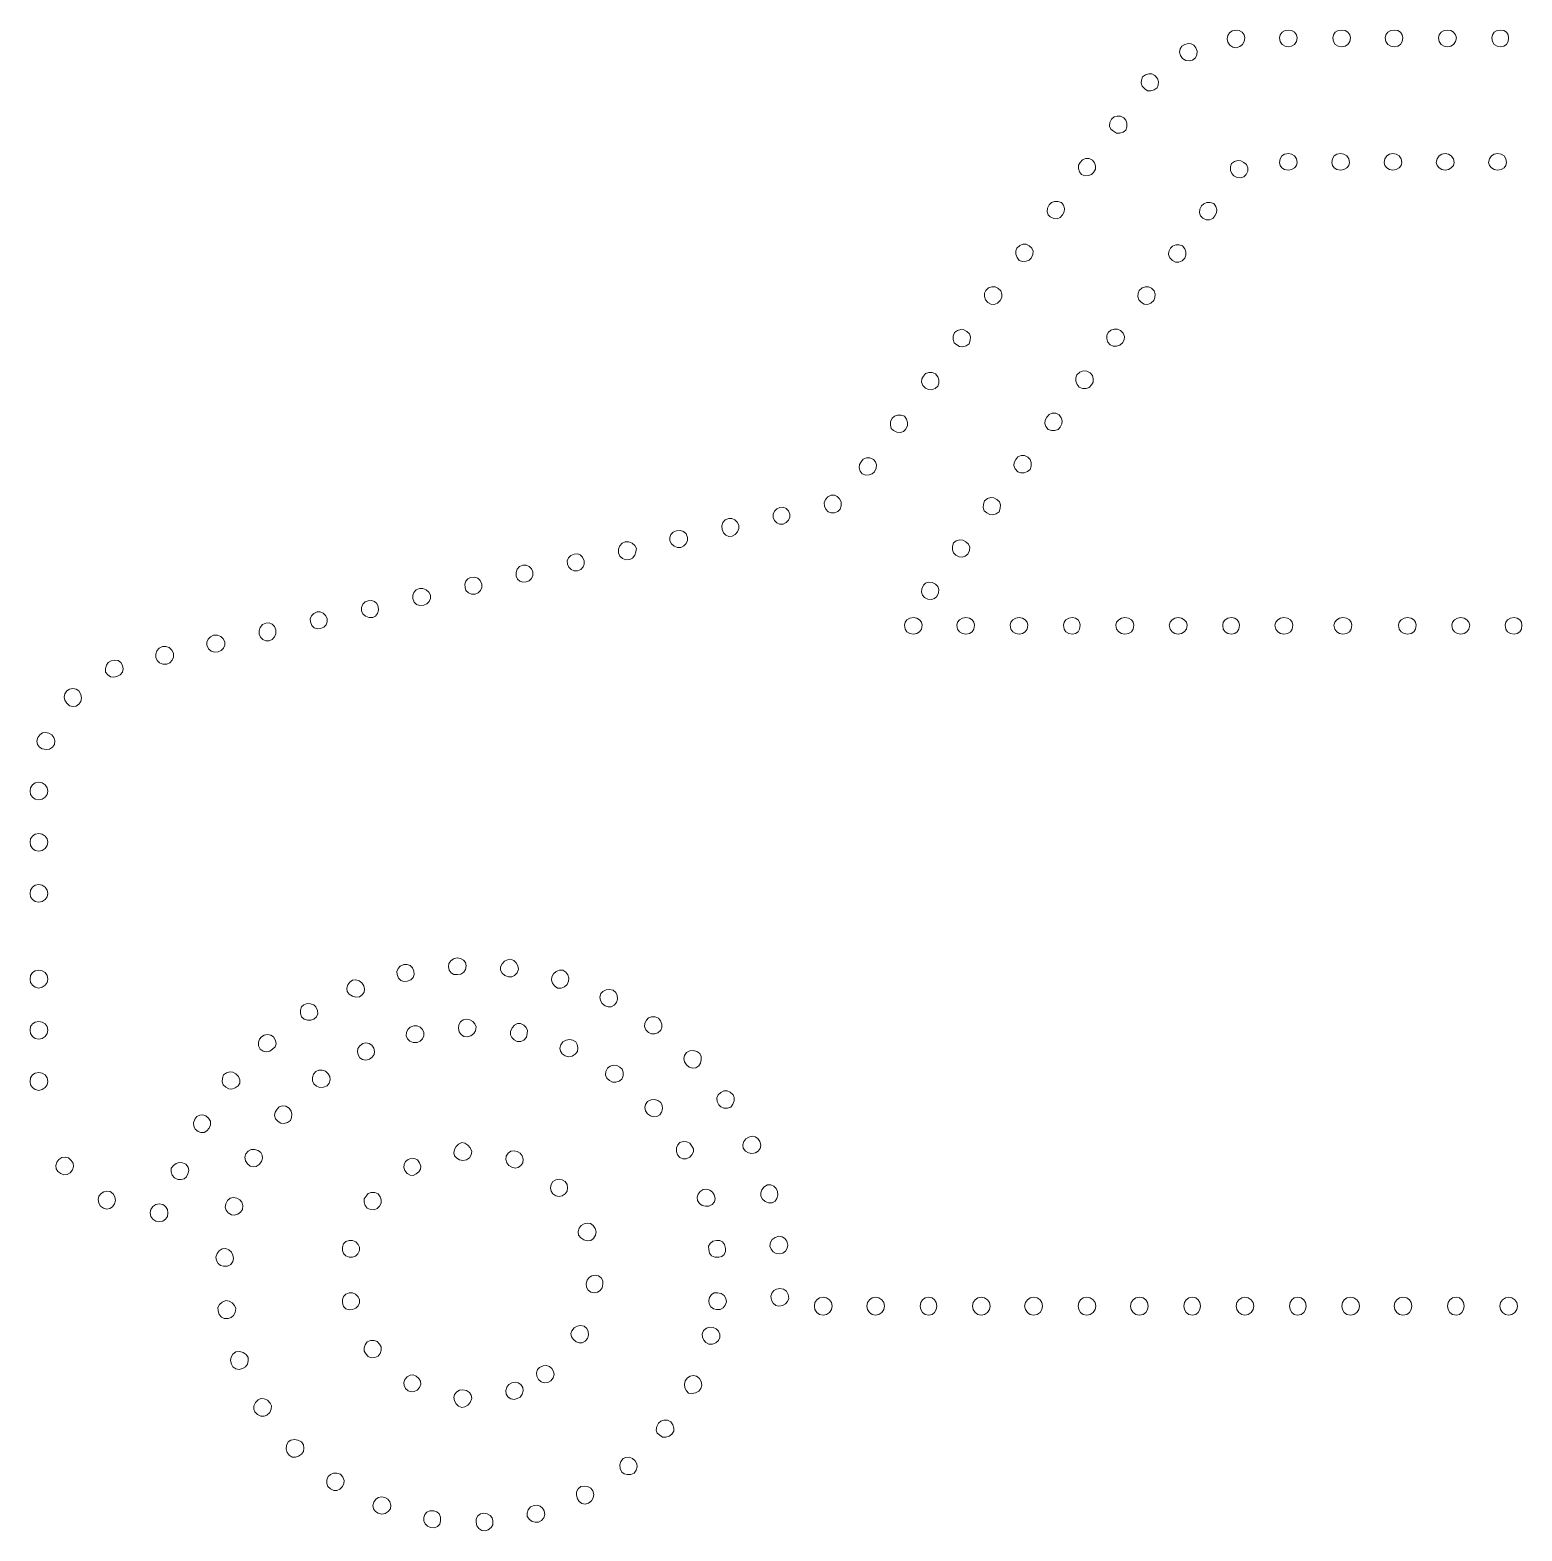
# Model space of a CAD drawing. Header units: metres. Extents: x 43 to 526, y 15 to 257.
# Drawn here: x 43.2 to 284.6, y 14.6 to 257.4 of the extents above; entities that cross this region are included whole.
import ezdxf

# ---------------------------------------------------------------- set-up
doc = ezdxf.new("R2010")
doc.units = ezdxf.units.M
doc.layers.add('STROKE_BLACK_000000', color=7, linetype='Continuous', true_color=0x000000)

msp = doc.modelspace()

# ---------------------------------------------------------------- linework, layer by layer
at = {"layer": 'STROKE_BLACK_000000', "lineweight": 0, "true_color": 0x000000}
for points in [[(239.76, 256.14), (239.64, 256.64), (239.31, 257.04), (238.85, 257.3), (238.32, 257.4), (237.71, 257.28), (237.26, 256.95), (236.98, 256.49), (236.88, 255.96), (237, 255.43), (237.33, 254.97), (237.79, 254.64), (238.32, 254.52), (238.92, 254.72), (239.38, 255.06), (239.66, 255.53), (239.76, 256.14)], [(248.22, 256.14), (248.1, 256.64), (247.77, 257.04), (247.31, 257.3), (246.78, 257.4), (246.25, 257.3), (245.79, 257.04), (245.46, 256.64), (245.34, 256.14), (245.46, 255.54), (245.79, 255.08), (246.25, 254.8), (246.78, 254.7), (247.31, 254.8), (247.77, 255.08), (248.1, 255.54), (248.22, 256.14)], [(256.86, 256.14), (256.74, 256.64), (256.41, 257.04), (255.95, 257.3), (255.42, 257.4), (254.82, 257.3), (254.36, 257.04), (254.08, 256.64), (253.98, 256.14), (254.08, 255.54), (254.36, 255.08), (254.82, 254.8), (255.42, 254.7), (255.95, 254.8), (256.41, 255.08), (256.74, 255.54), (256.86, 256.14)], [(265.32, 256.14), (265.22, 256.64), (264.94, 257.04), (264.48, 257.3), (263.88, 257.4), (263.35, 257.3), (262.89, 257.04), (262.56, 256.64), (262.44, 256.14), (262.56, 255.54), (262.89, 255.08), (263.35, 254.8), (263.88, 254.7), (264.48, 254.8), (264.94, 255.08), (265.22, 255.54), (265.32, 256.14)], [(273.96, 256.14), (273.84, 256.64), (273.51, 257.04), (273.05, 257.3), (272.52, 257.4), (271.99, 257.3), (271.53, 257.04), (271.2, 256.64), (271.08, 256.14), (271.2, 255.54), (271.53, 255.08), (271.99, 254.8), (272.52, 254.7), (273.05, 254.8), (273.51, 255.08), (273.84, 255.54), (273.96, 256.14)], [(282.42, 256.14), (282.32, 256.64), (282.06, 257.04), (281.66, 257.3), (281.16, 257.4), (280.56, 257.3), (280.1, 257.04), (279.82, 256.64), (279.72, 256.14), (279.82, 255.54), (280.1, 255.08), (280.56, 254.8), (281.16, 254.7), (281.66, 254.8), (282.06, 255.08), (282.32, 255.54), (282.42, 256.14)], [(231.84, 254.52), (231.51, 254.96), (231.07, 255.19), (230.57, 255.23), (230.04, 255.06), (229.57, 254.8), (229.27, 254.36), (229.18, 253.82), (229.32, 253.26), (229.68, 252.79), (230.17, 252.49), (230.74, 252.4), (231.3, 252.54), (231.74, 252.9), (231.97, 253.39), (232.01, 253.96), (231.84, 254.52)], [(225.18, 250.02), (224.72, 250.29), (224.19, 250.33), (223.66, 250.17), (223.2, 249.84), (223, 249.3), (222.98, 248.78), (223.15, 248.29), (223.56, 247.86), (224.02, 247.58), (224.55, 247.54), (225.08, 247.71), (225.54, 248.04), (225.74, 248.5), (225.77, 249.03), (225.59, 249.56), (225.18, 250.02)], [(220.14, 243.18), (219.6, 243.45), (219.08, 243.49), (218.6, 243.33), (218.16, 243), (217.89, 242.44), (217.87, 241.87), (218.08, 241.38), (218.52, 241.02), (218.98, 240.74), (219.51, 240.7), (220.04, 240.87), (220.5, 241.2), (220.67, 241.76), (220.66, 242.32), (220.47, 242.82), (220.14, 243.18)], [(215.1, 236.34), (214.54, 236.61), (213.98, 236.63), (213.48, 236.41), (213.12, 235.98), (212.84, 235.52), (212.81, 234.99), (212.97, 234.46), (213.3, 234), (213.86, 233.83), (214.43, 233.84), (214.92, 234.02), (215.28, 234.36), (215.56, 234.9), (215.6, 235.42), (215.43, 235.9), (215.1, 236.34)], [(239.58, 235.98), (239.12, 236.25), (238.59, 236.29), (238.06, 236.13), (237.6, 235.8), (237.43, 235.24), (237.44, 234.67), (237.63, 234.18), (237.96, 233.82), (238.52, 233.54), (239.08, 233.5), (239.58, 233.67), (239.94, 234), (240.21, 234.56), (240.23, 235.12), (240.02, 235.62), (239.58, 235.98)], [(248.22, 235.98), (248.1, 236.58), (247.77, 237.03), (247.31, 237.32), (246.78, 237.42), (246.18, 237.32), (245.72, 237.03), (245.44, 236.58), (245.34, 235.98), (245.44, 235.48), (245.72, 235.08), (246.18, 234.81), (246.78, 234.72), (247.31, 234.81), (247.77, 235.08), (248.1, 235.48), (248.22, 235.98)], [(256.68, 235.98), (256.56, 236.58), (256.23, 237.03), (255.77, 237.32), (255.24, 237.42), (254.64, 237.32), (254.18, 237.03), (253.9, 236.58), (253.8, 235.98), (253.9, 235.48), (254.18, 235.08), (254.64, 234.81), (255.24, 234.72), (255.77, 234.81), (256.23, 235.08), (256.56, 235.48), (256.68, 235.98)], [(265.14, 235.98), (265.02, 236.58), (264.69, 237.03), (264.23, 237.32), (263.7, 237.42), (263.17, 237.32), (262.71, 237.03), (262.38, 236.58), (262.26, 235.98), (262.38, 235.48), (262.71, 235.08), (263.17, 234.81), (263.7, 234.72), (264.23, 234.81), (264.69, 235.08), (265.02, 235.48), (265.14, 235.98)], [(273.6, 235.98), (273.48, 236.58), (273.15, 237.03), (272.69, 237.32), (272.16, 237.42), (271.63, 237.32), (271.17, 237.03), (270.84, 236.58), (270.72, 235.98), (270.84, 235.48), (271.17, 235.08), (271.63, 234.81), (272.16, 234.72), (272.69, 234.81), (273.15, 235.08), (273.48, 235.48), (273.6, 235.98)], [(282.06, 235.98), (281.96, 236.58), (281.68, 237.03), (281.23, 237.32), (280.62, 237.42), (280.09, 237.32), (279.63, 237.03), (279.3, 236.58), (279.18, 235.98), (279.3, 235.48), (279.63, 235.08), (280.09, 234.81), (280.62, 234.72), (281.23, 234.81), (281.68, 235.08), (281.96, 235.48), (282.06, 235.98)], [(210.06, 229.5), (209.5, 229.67), (208.93, 229.66), (208.44, 229.47), (208.08, 229.14), (207.8, 228.58), (207.76, 228.01), (207.93, 227.52), (208.26, 227.16), (208.82, 226.89), (209.38, 226.87), (209.88, 227.08), (210.24, 227.52), (210.52, 227.98), (210.55, 228.51), (210.39, 229.04), (210.06, 229.5)], [(234.72, 229.32), (234.16, 229.49), (233.6, 229.48), (233.1, 229.29), (232.74, 228.96), (232.46, 228.4), (232.43, 227.83), (232.59, 227.34), (232.92, 226.98), (233.48, 226.71), (234.05, 226.69), (234.54, 226.9), (234.9, 227.34), (235.18, 227.8), (235.22, 228.33), (235.05, 228.86), (234.72, 229.32)], [(204.84, 222.48), (204.38, 222.75), (203.85, 222.77), (203.32, 222.55), (202.86, 222.12), (202.69, 221.66), (202.7, 221.13), (202.89, 220.6), (203.22, 220.14), (203.78, 219.97), (204.35, 219.98), (204.84, 220.16), (205.2, 220.5), (205.47, 221.06), (205.49, 221.62), (205.28, 222.12), (204.84, 222.48)], [(229.68, 222.48), (229.12, 222.65), (228.56, 222.64), (228.06, 222.45), (227.7, 222.12), (227.43, 221.58), (227.41, 221.06), (227.62, 220.57), (228.06, 220.14), (228.52, 219.87), (229.05, 219.85), (229.58, 220.06), (230.04, 220.5), (230.21, 220.96), (230.2, 221.49), (230.01, 222.02), (229.68, 222.48)], [(199.8, 215.64), (199.34, 215.84), (198.81, 215.86), (198.28, 215.69), (197.82, 215.28), (197.62, 214.82), (197.6, 214.29), (197.77, 213.76), (198.18, 213.3), (198.64, 213.03), (199.17, 213.01), (199.7, 213.22), (200.16, 213.66), (200.43, 214.12), (200.45, 214.65), (200.24, 215.18), (199.8, 215.64)], [(224.64, 215.64), (224.18, 215.84), (223.65, 215.86), (223.12, 215.69), (222.66, 215.28), (222.46, 214.82), (222.43, 214.29), (222.61, 213.76), (223.02, 213.3), (223.48, 213.03), (224.01, 213.01), (224.54, 213.22), (225, 213.66), (225.2, 214.12), (225.22, 214.65), (225.05, 215.18), (224.64, 215.64)], [(194.76, 208.62), (194.3, 208.89), (193.77, 208.93), (193.24, 208.77), (192.78, 208.44), (192.58, 207.88), (192.56, 207.31), (192.73, 206.82), (193.14, 206.46), (193.6, 206.18), (194.13, 206.14), (194.66, 206.31), (195.12, 206.64), (195.32, 207.2), (195.35, 207.76), (195.17, 208.26), (194.76, 208.62)], [(219.6, 208.8), (219.14, 209), (218.61, 209.02), (218.08, 208.85), (217.62, 208.44), (217.42, 207.98), (217.39, 207.45), (217.57, 206.92), (217.98, 206.46), (218.44, 206.26), (218.97, 206.23), (219.5, 206.41), (219.96, 206.82), (220.23, 207.28), (220.25, 207.81), (220.04, 208.34), (219.6, 208.8)], [(189.72, 201.78), (189.16, 201.98), (188.6, 202), (188.1, 201.83), (187.74, 201.42), (187.47, 200.96), (187.45, 200.43), (187.66, 199.9), (188.1, 199.44), (188.56, 199.24), (189.09, 199.21), (189.62, 199.39), (190.08, 199.8), (190.25, 200.26), (190.24, 200.79), (190.05, 201.32), (189.72, 201.78)], [(214.74, 201.96), (214.17, 202.23), (213.59, 202.25), (213.04, 202.04), (212.58, 201.6), (212.41, 201.14), (212.42, 200.61), (212.6, 200.08), (212.94, 199.62), (213.5, 199.42), (214.06, 199.39), (214.56, 199.57), (214.92, 199.98), (215.19, 200.44), (215.23, 200.97), (215.07, 201.5), (214.74, 201.96)], [(184.68, 194.94), (184.12, 195.11), (183.56, 195.1), (183.06, 194.91), (182.7, 194.58), (182.42, 194.02), (182.39, 193.45), (182.55, 192.96), (182.88, 192.6), (183.44, 192.32), (184.01, 192.28), (184.5, 192.45), (184.86, 192.78), (185.14, 193.34), (185.18, 193.93), (185.01, 194.47), (184.68, 194.94)], [(209.7, 195.12), (209.14, 195.39), (208.57, 195.41), (208.08, 195.2), (207.72, 194.76), (207.44, 194.3), (207.4, 193.77), (207.57, 193.24), (207.9, 192.78), (208.46, 192.61), (209.02, 192.62), (209.52, 192.8), (209.88, 193.14), (210.15, 193.68), (210.19, 194.2), (210.03, 194.68), (209.7, 195.12)], [(179.64, 187.92), (179.08, 188.19), (178.51, 188.21), (178.02, 187.99), (177.66, 187.56), (177.38, 187.1), (177.34, 186.57), (177.51, 186.04), (177.84, 185.58), (178.4, 185.41), (178.96, 185.42), (179.46, 185.6), (179.82, 185.94), (180.1, 186.5), (180.13, 187.06), (179.97, 187.56), (179.64, 187.92)], [(204.66, 188.28), (204.1, 188.55), (203.53, 188.57), (203.04, 188.36), (202.68, 187.92), (202.41, 187.46), (202.39, 186.93), (202.6, 186.4), (203.04, 185.94), (203.5, 185.77), (204.03, 185.78), (204.56, 185.96), (205.02, 186.3), (205.19, 186.86), (205.18, 187.42), (204.99, 187.92), (204.66, 188.28)], [(174.42, 181.08), (174.19, 181.58), (173.81, 181.96), (173.33, 182.17), (172.8, 182.16), (172.3, 181.9), (171.92, 181.46), (171.71, 180.92), (171.72, 180.36), (171.95, 179.86), (172.33, 179.48), (172.81, 179.27), (173.34, 179.28), (173.91, 179.51), (174.29, 179.91), (174.45, 180.44), (174.42, 181.08)], [(166.14, 179.1), (165.91, 179.6), (165.53, 179.98), (165.05, 180.19), (164.52, 180.18), (164.02, 179.95), (163.64, 179.57), (163.43, 179.09), (163.44, 178.56), (163.67, 178.06), (164.05, 177.68), (164.53, 177.47), (165.06, 177.48), (165.56, 177.71), (165.94, 178.09), (166.15, 178.57), (166.14, 179.1)], [(199.62, 181.44), (199.16, 181.71), (198.63, 181.75), (198.1, 181.59), (197.64, 181.26), (197.44, 180.7), (197.41, 180.13), (197.59, 179.64), (198, 179.28), (198.46, 179), (198.99, 178.96), (199.52, 179.13), (199.98, 179.46), (200.18, 180.02), (200.2, 180.58), (200.03, 181.08), (199.62, 181.44)], [(157.86, 177.3), (157.63, 177.8), (157.25, 178.18), (156.77, 178.39), (156.24, 178.38), (155.67, 178.15), (155.3, 177.75), (155.13, 177.21), (155.16, 176.58), (155.39, 176.08), (155.77, 175.7), (156.25, 175.49), (156.78, 175.5), (157.28, 175.76), (157.66, 176.2), (157.87, 176.74), (157.86, 177.3)], [(149.58, 175.32), (149.35, 175.89), (148.95, 176.26), (148.42, 176.43), (147.78, 176.4), (147.28, 176.17), (146.9, 175.79), (146.69, 175.31), (146.7, 174.78), (146.96, 174.28), (147.4, 173.9), (147.94, 173.69), (148.5, 173.7), (149, 173.93), (149.38, 174.31), (149.59, 174.79), (149.58, 175.32)], [(194.58, 174.6), (194.12, 174.87), (193.59, 174.91), (193.06, 174.75), (192.6, 174.42), (192.43, 173.86), (192.44, 173.29), (192.63, 172.8), (192.96, 172.44), (193.5, 172.16), (194.02, 172.12), (194.5, 172.29), (194.94, 172.62), (195.21, 173.18), (195.23, 173.74), (195.02, 174.24), (194.58, 174.6)], [(132.84, 171.54), (132.61, 172.11), (132.23, 172.48), (131.75, 172.65), (131.22, 172.62), (130.72, 172.39), (130.34, 172.01), (130.13, 171.53), (130.14, 171), (130.37, 170.5), (130.75, 170.12), (131.23, 169.91), (131.76, 169.92), (132.33, 170.15), (132.7, 170.53), (132.87, 171.01), (132.84, 171.54)], [(141.3, 173.52), (141.04, 174.02), (140.6, 174.4), (140.06, 174.61), (139.5, 174.6), (139, 174.37), (138.62, 173.97), (138.41, 173.43), (138.42, 172.8), (138.65, 172.3), (139.05, 171.92), (139.58, 171.71), (140.22, 171.72), (140.69, 171.98), (141.03, 172.42), (141.23, 172.96), (141.3, 173.52)], [(124.56, 169.74), (124.33, 170.24), (123.95, 170.62), (123.47, 170.83), (122.94, 170.82), (122.37, 170.59), (121.99, 170.19), (121.83, 169.65), (121.86, 169.02), (122.09, 168.55), (122.47, 168.23), (122.95, 168.08), (123.48, 168.12), (123.98, 168.27), (124.36, 168.66), (124.57, 169.18), (124.56, 169.74)], [(116.28, 167.76), (116.05, 168.33), (115.65, 168.7), (115.12, 168.87), (114.48, 168.84), (114.01, 168.61), (113.69, 168.23), (113.54, 167.75), (113.58, 167.22), (113.73, 166.72), (114.12, 166.34), (114.64, 166.13), (115.2, 166.14), (115.7, 166.37), (116.08, 166.75), (116.29, 167.23), (116.28, 167.76)], [(189.72, 167.76), (189.16, 168.03), (188.6, 168.07), (188.1, 167.91), (187.74, 167.58), (187.46, 167.02), (187.43, 166.45), (187.59, 165.96), (187.92, 165.6), (188.48, 165.32), (189.05, 165.28), (189.54, 165.45), (189.9, 165.78), (190.18, 166.34), (190.22, 166.9), (190.05, 167.4), (189.72, 167.76)], [(108, 165.96), (107.74, 166.46), (107.3, 166.84), (106.76, 167.05), (106.2, 167.04), (105.7, 166.81), (105.32, 166.43), (105.11, 165.95), (105.12, 165.42), (105.35, 164.85), (105.75, 164.47), (106.28, 164.31), (106.92, 164.34), (107.42, 164.57), (107.8, 164.95), (108.01, 165.43), (108, 165.96)], [(91.26, 162.18), (91.03, 162.68), (90.65, 163.06), (90.17, 163.27), (89.64, 163.26), (89.14, 163.03), (88.76, 162.65), (88.55, 162.17), (88.56, 161.64), (88.79, 161.07), (89.17, 160.69), (89.65, 160.53), (90.18, 160.56), (90.75, 160.79), (91.12, 161.17), (91.29, 161.65), (91.26, 162.18)], [(99.54, 164.16), (99.31, 164.63), (98.93, 164.95), (98.45, 165.1), (97.92, 165.06), (97.42, 164.91), (97.04, 164.52), (96.83, 164), (96.84, 163.44), (97.07, 162.94), (97.47, 162.56), (98, 162.35), (98.64, 162.36), (99.11, 162.59), (99.43, 162.99), (99.58, 163.52), (99.54, 164.16)], [(82.98, 160.38), (82.75, 160.88), (82.37, 161.26), (81.89, 161.47), (81.36, 161.46), (80.79, 161.2), (80.41, 160.76), (80.25, 160.22), (80.28, 159.66), (80.51, 159.16), (80.89, 158.78), (81.37, 158.57), (81.9, 158.58), (82.4, 158.81), (82.78, 159.21), (82.99, 159.74), (82.98, 160.38)], [(184.68, 161.1), (184.78, 160.49), (185.06, 160.04), (185.52, 159.76), (186.12, 159.66), (186.65, 159.76), (187.11, 160.04), (187.44, 160.49), (187.56, 161.1), (187.44, 161.6), (187.11, 162), (186.65, 162.26), (186.12, 162.36), (185.52, 162.26), (185.06, 162), (184.78, 161.6), (184.68, 161.1)], [(193.14, 161.1), (193.26, 160.49), (193.59, 160.04), (194.05, 159.76), (194.58, 159.66), (195.18, 159.76), (195.64, 160.04), (195.92, 160.49), (196.02, 161.1), (195.92, 161.6), (195.64, 162), (195.18, 162.26), (194.58, 162.36), (194.05, 162.26), (193.59, 162), (193.26, 161.6), (193.14, 161.1)], [(201.78, 161.1), (201.9, 160.49), (202.23, 160.04), (202.69, 159.76), (203.22, 159.66), (203.75, 159.76), (204.21, 160.04), (204.54, 160.49), (204.66, 161.1), (204.54, 161.6), (204.21, 162), (203.75, 162.26), (203.22, 162.36), (202.69, 162.26), (202.23, 162), (201.9, 161.6), (201.78, 161.1)], [(210.42, 161.1), (210.52, 160.49), (210.8, 160.04), (211.26, 159.76), (211.86, 159.66), (212.36, 159.76), (212.76, 160.04), (213.02, 160.49), (213.12, 161.1), (213.02, 161.6), (212.76, 162), (212.36, 162.26), (211.86, 162.36), (211.26, 162.26), (210.8, 162), (210.52, 161.6), (210.42, 161.1)], [(218.88, 161.1), (219, 160.49), (219.33, 160.04), (219.79, 159.76), (220.32, 159.66), (220.93, 159.76), (221.38, 160.04), (221.66, 160.49), (221.76, 161.1), (221.66, 161.6), (221.38, 162), (220.93, 162.26), (220.32, 162.36), (219.79, 162.26), (219.33, 162), (219, 161.6), (218.88, 161.1)], [(227.52, 161.1), (227.64, 160.49), (227.97, 160.04), (228.43, 159.76), (228.96, 159.66), (229.49, 159.76), (229.95, 160.04), (230.28, 160.49), (230.4, 161.1), (230.28, 161.6), (229.95, 162), (229.49, 162.26), (228.96, 162.36), (228.43, 162.26), (227.97, 162), (227.64, 161.6), (227.52, 161.1)], [(236.16, 161.1), (236.26, 160.49), (236.54, 160.04), (237, 159.76), (237.6, 159.66), (238.1, 159.76), (238.5, 160.04), (238.77, 160.49), (238.86, 161.1), (238.77, 161.6), (238.5, 162), (238.1, 162.26), (237.6, 162.36), (237, 162.26), (236.54, 162), (236.26, 161.6), (236.16, 161.1)], [(244.62, 161.1), (244.74, 160.49), (245.07, 160.04), (245.53, 159.76), (246.06, 159.66), (246.67, 159.76), (247.12, 160.04), (247.4, 160.49), (247.5, 161.1), (247.4, 161.6), (247.12, 162), (246.67, 162.26), (246.06, 162.36), (245.53, 162.26), (245.07, 162), (244.74, 161.6), (244.62, 161.1)], [(254.16, 161.1), (254.28, 160.49), (254.61, 160.04), (255.07, 159.76), (255.6, 159.66), (256.21, 159.76), (256.66, 160.04), (256.94, 160.49), (257.04, 161.1), (256.94, 161.6), (256.66, 162), (256.21, 162.26), (255.6, 162.36), (255.07, 162.26), (254.61, 162), (254.28, 161.6), (254.16, 161.1)], [(264.6, 161.1), (264.72, 160.49), (265.05, 160.04), (265.51, 159.76), (266.04, 159.66), (266.65, 159.76), (267.1, 160.04), (267.38, 160.49), (267.48, 161.1), (267.38, 161.6), (267.1, 162), (266.65, 162.26), (266.04, 162.36), (265.51, 162.26), (265.05, 162), (264.72, 161.6), (264.6, 161.1)], [(273.24, 161.1), (273.36, 160.49), (273.69, 160.04), (274.15, 159.76), (274.68, 159.66), (275.21, 159.76), (275.67, 160.04), (276, 160.49), (276.12, 161.1), (276, 161.6), (275.67, 162), (275.21, 162.26), (274.68, 162.36), (274.15, 162.26), (273.69, 162), (273.36, 161.6), (273.24, 161.1)], [(281.88, 161.1), (281.98, 160.49), (282.26, 160.04), (282.72, 159.76), (283.32, 159.66), (283.82, 159.76), (284.22, 160.04), (284.49, 160.49), (284.58, 161.1), (284.49, 161.6), (284.22, 162), (283.82, 162.26), (283.32, 162.36), (282.72, 162.26), (282.26, 162), (281.98, 161.6), (281.88, 161.1)], [(74.7, 158.4), (74.47, 158.9), (74.07, 159.28), (73.54, 159.49), (72.9, 159.48), (72.4, 159.25), (72.02, 158.87), (71.81, 158.39), (71.82, 157.86), (72.08, 157.29), (72.52, 156.91), (73.06, 156.75), (73.62, 156.78), (74.12, 157.01), (74.5, 157.39), (74.71, 157.87), (74.7, 158.4)], [(58.14, 154.62), (57.89, 155.09), (57.44, 155.38), (56.9, 155.48), (56.34, 155.34), (55.87, 155.08), (55.55, 154.64), (55.4, 154.1), (55.44, 153.54), (55.77, 153.07), (56.21, 152.77), (56.71, 152.68), (57.24, 152.82), (57.81, 153.08), (58.16, 153.52), (58.28, 154.06), (58.14, 154.62)], [(66.42, 156.6), (66.16, 157.1), (65.72, 157.48), (65.18, 157.69), (64.62, 157.68), (64.12, 157.42), (63.74, 156.98), (63.53, 156.44), (63.54, 155.88), (63.77, 155.38), (64.17, 155), (64.7, 154.79), (65.34, 154.8), (65.84, 155.03), (66.22, 155.43), (66.43, 155.96), (66.42, 156.6)], [(51.12, 150.48), (50.66, 150.78), (50.13, 150.88), (49.6, 150.78), (49.14, 150.48), (48.84, 150.02), (48.74, 149.49), (48.84, 148.96), (49.14, 148.5), (49.6, 148.09), (50.13, 147.94), (50.66, 148.02), (51.12, 148.32), (51.42, 148.78), (51.53, 149.33), (51.42, 149.91), (51.12, 150.48)], [(46.26, 143.64), (45.73, 143.78), (45.23, 143.68), (44.79, 143.39), (44.46, 142.92), (44.32, 142.36), (44.42, 141.82), (44.71, 141.38), (45.18, 141.12), (45.82, 140.98), (46.37, 141.07), (46.83, 141.37), (47.16, 141.84), (47.2, 142.4), (47.05, 142.94), (46.73, 143.38), (46.26, 143.64)], [(44.64, 135.72), (44.04, 135.6), (43.58, 135.27), (43.3, 134.81), (43.2, 134.28), (43.3, 133.75), (43.58, 133.29), (44.04, 132.96), (44.64, 132.84), (45.17, 132.96), (45.63, 133.29), (45.96, 133.75), (46.08, 134.28), (45.96, 134.81), (45.63, 135.27), (45.17, 135.6), (44.64, 135.72)], [(44.64, 127.44), (44.04, 127.32), (43.58, 126.99), (43.3, 126.53), (43.2, 126), (43.3, 125.47), (43.58, 125.01), (44.04, 124.68), (44.64, 124.56), (45.17, 124.68), (45.63, 125.01), (45.96, 125.47), (46.08, 126), (45.96, 126.53), (45.63, 126.99), (45.17, 127.32), (44.64, 127.44)], [(44.64, 119.16), (44.04, 119.04), (43.58, 118.71), (43.3, 118.25), (43.2, 117.72), (43.3, 117.19), (43.58, 116.73), (44.04, 116.4), (44.64, 116.28), (45.17, 116.4), (45.63, 116.73), (45.96, 117.19), (46.08, 117.72), (45.96, 118.25), (45.63, 118.71), (45.17, 119.04), (44.64, 119.16)], [(110.88, 105.84), (111, 105.31), (111.33, 104.87), (111.79, 104.6), (112.32, 104.58), (112.92, 104.68), (113.38, 104.96), (113.66, 105.41), (113.76, 106.02), (113.64, 106.52), (113.31, 106.92), (112.85, 107.18), (112.32, 107.28), (111.72, 107.16), (111.26, 106.83), (110.98, 106.37), (110.88, 105.84)], [(119.34, 105.84), (119.33, 105.31), (119.57, 104.83), (120, 104.45), (120.6, 104.22), (121.13, 104.21), (121.61, 104.44), (121.99, 104.88), (122.22, 105.48), (122.12, 106.01), (121.86, 106.49), (121.46, 106.87), (120.96, 107.1), (120.43, 107), (119.95, 106.74), (119.57, 106.34), (119.34, 105.84)], [(44.64, 105.3), (44.04, 105.2), (43.58, 104.92), (43.3, 104.46), (43.2, 103.86), (43.3, 103.33), (43.58, 102.87), (44.04, 102.54), (44.64, 102.42), (45.17, 102.54), (45.63, 102.87), (45.96, 103.33), (46.08, 103.86), (45.96, 104.46), (45.63, 104.92), (45.17, 105.2), (44.64, 105.3)], [(102.6, 104.58), (102.83, 104.01), (103.21, 103.63), (103.69, 103.47), (104.22, 103.5), (104.79, 103.73), (105.17, 104.11), (105.33, 104.59), (105.3, 105.12), (105.07, 105.69), (104.69, 106.06), (104.21, 106.23), (103.68, 106.2), (103.11, 105.97), (102.74, 105.59), (102.57, 105.11), (102.6, 104.58)], [(127.62, 104.22), (127.58, 103.68), (127.73, 103.18), (128.05, 102.75), (128.52, 102.42), (129.16, 102.41), (129.69, 102.62), (130.09, 103), (130.32, 103.5), (130.36, 104.03), (130.21, 104.53), (129.89, 104.97), (129.42, 105.3), (128.86, 105.31), (128.32, 105.1), (127.88, 104.72), (127.62, 104.22)], [(94.5, 101.88), (94.86, 101.41), (95.36, 101.09), (95.92, 100.94), (96.48, 100.98), (96.95, 101.31), (97.25, 101.74), (97.34, 102.24), (97.2, 102.78), (96.87, 103.25), (96.44, 103.57), (95.93, 103.72), (95.4, 103.68), (94.93, 103.35), (94.61, 102.91), (94.46, 102.41), (94.5, 101.88)], [(135.54, 101.52), (135.4, 100.96), (135.49, 100.39), (135.79, 99.9), (136.26, 99.54), (136.72, 99.37), (137.23, 99.4), (137.7, 99.64), (138.06, 100.08), (138.23, 100.64), (138.19, 101.2), (137.96, 101.7), (137.52, 102.06), (136.96, 102.2), (136.39, 102.13), (135.9, 101.88), (135.54, 101.52)], [(87.12, 97.74), (87.58, 97.4), (88.11, 97.22), (88.64, 97.21), (89.1, 97.38), (89.54, 97.74), (89.75, 98.23), (89.73, 98.8), (89.46, 99.36), (89.1, 99.69), (88.6, 99.88), (88.04, 99.89), (87.48, 99.72), (87.15, 99.36), (86.96, 98.86), (86.95, 98.3), (87.12, 97.74)], [(112.5, 95.94), (112.62, 95.33), (112.95, 94.88), (113.41, 94.6), (113.94, 94.5), (114.54, 94.7), (115, 95.04), (115.28, 95.51), (115.38, 96.12), (115.18, 96.62), (114.84, 97.02), (114.37, 97.28), (113.76, 97.38), (113.26, 97.25), (112.86, 96.93), (112.6, 96.47), (112.5, 95.94)], [(142.92, 97.2), (142.65, 96.74), (142.63, 96.21), (142.84, 95.68), (143.28, 95.22), (143.74, 95.02), (144.27, 94.99), (144.8, 95.17), (145.26, 95.58), (145.43, 96.04), (145.42, 96.57), (145.23, 97.1), (144.9, 97.56), (144.34, 97.76), (143.77, 97.78), (143.28, 97.61), (142.92, 97.2)], [(44.64, 97.02), (44.04, 96.92), (43.58, 96.64), (43.3, 96.18), (43.2, 95.58), (43.3, 95.05), (43.58, 94.59), (44.04, 94.26), (44.64, 94.14), (45.17, 94.26), (45.63, 94.59), (45.96, 95.05), (46.08, 95.58), (45.96, 96.18), (45.63, 96.64), (45.17, 96.92), (44.64, 97.02)], [(80.46, 92.52), (80.92, 92.22), (81.45, 92.11), (81.98, 92.22), (82.44, 92.52), (82.85, 92.88), (83, 93.37), (82.92, 93.94), (82.62, 94.5), (82.16, 94.8), (81.63, 94.9), (81.1, 94.8), (80.64, 94.5), (80.31, 94.14), (80.15, 93.64), (80.18, 93.08), (80.46, 92.52)], [(104.04, 94.68), (104.27, 94.18), (104.67, 93.8), (105.2, 93.59), (105.84, 93.6), (106.34, 93.83), (106.72, 94.21), (106.93, 94.69), (106.92, 95.22), (106.69, 95.72), (106.31, 96.1), (105.83, 96.31), (105.3, 96.3), (104.72, 96.07), (104.33, 95.69), (104.11, 95.21), (104.04, 94.68)], [(120.96, 95.4), (120.95, 94.87), (121.16, 94.39), (121.54, 94.01), (122.04, 93.78), (122.6, 93.77), (123.12, 94), (123.51, 94.44), (123.66, 95.04), (123.67, 95.57), (123.46, 96.05), (123.08, 96.43), (122.58, 96.66), (122.05, 96.66), (121.57, 96.43), (121.19, 96), (120.96, 95.4)], [(96.3, 91.62), (96.56, 91.15), (97, 90.85), (97.54, 90.76), (98.1, 90.9), (98.57, 91.23), (98.87, 91.66), (98.96, 92.16), (98.82, 92.7), (98.49, 93.17), (98.06, 93.46), (97.55, 93.56), (97.02, 93.42), (96.55, 93.09), (96.26, 92.65), (96.16, 92.15), (96.3, 91.62)], [(129.06, 93.24), (128.92, 92.7), (129.02, 92.2), (129.31, 91.77), (129.78, 91.44), (130.34, 91.3), (130.91, 91.39), (131.4, 91.69), (131.76, 92.16), (131.82, 92.72), (131.74, 93.26), (131.48, 93.7), (131.04, 93.96), (130.48, 94.1), (129.92, 94), (129.42, 93.71), (129.06, 93.24)], [(149.4, 91.98), (149.1, 91.52), (149, 90.99), (149.1, 90.46), (149.4, 90), (149.86, 89.59), (150.39, 89.44), (150.92, 89.52), (151.38, 89.82), (151.69, 90.28), (151.81, 90.81), (151.76, 91.34), (151.56, 91.8), (151.1, 92.13), (150.55, 92.29), (149.97, 92.25), (149.4, 91.98)], [(136.62, 89.46), (136.35, 88.9), (136.33, 88.33), (136.54, 87.84), (136.98, 87.48), (137.44, 87.2), (137.97, 87.16), (138.5, 87.33), (138.96, 87.66), (139.16, 88.22), (139.18, 88.78), (139.01, 89.28), (138.6, 89.64), (138.14, 89.91), (137.61, 89.95), (137.08, 89.79), (136.62, 89.46)], [(44.64, 88.74), (44.04, 88.64), (43.58, 88.36), (43.3, 87.9), (43.2, 87.3), (43.3, 86.77), (43.58, 86.31), (44.04, 85.98), (44.64, 85.86), (45.17, 85.98), (45.63, 86.31), (45.96, 86.77), (46.08, 87.3), (45.96, 87.9), (45.63, 88.36), (45.17, 88.64), (44.64, 88.74)], [(74.88, 86.4), (75.34, 86.12), (75.87, 86.08), (76.4, 86.25), (76.86, 86.58), (77.13, 87.04), (77.15, 87.57), (76.94, 88.1), (76.5, 88.56), (76.04, 88.83), (75.51, 88.87), (74.98, 88.71), (74.52, 88.38), (74.32, 87.82), (74.3, 87.25), (74.47, 86.76), (74.88, 86.4)], [(89.1, 86.94), (89.56, 86.53), (90.11, 86.35), (90.69, 86.38), (91.26, 86.58), (91.59, 87.04), (91.76, 87.57), (91.72, 88.1), (91.44, 88.56), (90.98, 88.97), (90.45, 89.14), (89.92, 89.12), (89.46, 88.92), (89.05, 88.46), (88.88, 87.93), (88.9, 87.4), (89.1, 86.94)], [(154.98, 85.5), (154.54, 85.14), (154.33, 84.64), (154.35, 84.08), (154.62, 83.52), (154.98, 83.18), (155.47, 83), (156.04, 82.99), (156.6, 83.16), (156.93, 83.62), (157.12, 84.15), (157.13, 84.68), (156.96, 85.14), (156.5, 85.57), (155.97, 85.79), (155.44, 85.77), (154.98, 85.5)], [(83.34, 80.82), (83.8, 80.54), (84.33, 80.5), (84.86, 80.67), (85.32, 81), (85.52, 81.46), (85.57, 81.99), (85.45, 82.52), (85.14, 82.98), (84.58, 83.28), (84.02, 83.36), (83.52, 83.21), (83.16, 82.8), (82.86, 82.34), (82.78, 81.81), (82.93, 81.28), (83.34, 80.82)], [(143.1, 84.06), (142.8, 83.6), (142.69, 83.07), (142.8, 82.54), (143.1, 82.08), (143.56, 81.75), (144.09, 81.58), (144.62, 81.62), (145.08, 81.9), (145.39, 82.36), (145.51, 82.89), (145.46, 83.42), (145.26, 83.88), (144.8, 84.21), (144.25, 84.37), (143.67, 84.33), (143.1, 84.06)], [(70.38, 79.2), (70.84, 79.03), (71.35, 79.06), (71.82, 79.3), (72.18, 79.74), (72.42, 80.3), (72.38, 80.86), (72.1, 81.36), (71.64, 81.72), (71.18, 81.89), (70.67, 81.85), (70.2, 81.62), (69.84, 81.18), (69.67, 80.62), (69.71, 80.05), (69.94, 79.56), (70.38, 79.2)], [(159.48, 78.3), (159.01, 78.04), (158.69, 77.6), (158.54, 77.06), (158.58, 76.5), (158.94, 76.03), (159.43, 75.73), (160, 75.64), (160.56, 75.78), (161.03, 76.03), (161.32, 76.48), (161.42, 77.02), (161.28, 77.58), (160.95, 78.05), (160.51, 78.34), (160.01, 78.44), (159.48, 78.3)], [(78.84, 73.62), (79.3, 73.48), (79.81, 73.57), (80.28, 73.87), (80.64, 74.34), (80.81, 74.87), (80.78, 75.37), (80.54, 75.81), (80.1, 76.14), (79.54, 76.31), (78.98, 76.27), (78.48, 76.04), (78.12, 75.6), (77.98, 75.04), (78.08, 74.47), (78.37, 73.98), (78.84, 73.62)], [(111.78, 75.78), (111.9, 75.28), (112.23, 74.88), (112.69, 74.61), (113.22, 74.52), (113.82, 74.64), (114.28, 74.97), (114.56, 75.43), (114.66, 75.96), (114.43, 76.56), (114.05, 77.02), (113.57, 77.3), (113.04, 77.4), (112.54, 77.17), (112.14, 76.79), (111.88, 76.31), (111.78, 75.78)], [(120.24, 75.24), (120.2, 74.68), (120.35, 74.14), (120.67, 73.69), (121.14, 73.44), (121.67, 73.3), (122.17, 73.39), (122.61, 73.69), (122.94, 74.16), (122.98, 74.72), (122.83, 75.26), (122.51, 75.7), (122.04, 75.96), (121.51, 76.1), (121, 76), (120.57, 75.71), (120.24, 75.24)], [(148.32, 77.4), (147.99, 77.04), (147.8, 76.54), (147.79, 75.98), (147.96, 75.42), (148.32, 74.98), (148.81, 74.77), (149.38, 74.79), (149.94, 75.06), (150.3, 75.42), (150.52, 75.89), (150.55, 76.4), (150.3, 76.86), (149.94, 77.3), (149.44, 77.53), (148.88, 77.57), (148.32, 77.4)], [(47.88, 74.7), (47.55, 74.24), (47.39, 73.71), (47.43, 73.18), (47.7, 72.72), (48.16, 72.39), (48.69, 72.22), (49.22, 72.26), (49.68, 72.54), (50.09, 73), (50.24, 73.53), (50.16, 74.06), (49.86, 74.52), (49.4, 74.93), (48.87, 75.08), (48.34, 75), (47.88, 74.7)], [(67.14, 71.46), (67.67, 71.42), (68.15, 71.57), (68.53, 71.89), (68.76, 72.36), (68.9, 72.92), (68.78, 73.46), (68.43, 73.9), (67.86, 74.16), (67.33, 74.2), (66.83, 74.05), (66.39, 73.73), (66.06, 73.26), (66.03, 72.7), (66.2, 72.16), (66.57, 71.71), (67.14, 71.46)], [(103.86, 72.9), (104.22, 72.43), (104.69, 72.16), (105.2, 72.11), (105.66, 72.36), (106.12, 72.69), (106.4, 73.12), (106.44, 73.62), (106.2, 74.16), (105.87, 74.6), (105.43, 74.83), (104.93, 74.87), (104.4, 74.7), (103.96, 74.34), (103.72, 73.87), (103.69, 73.36), (103.86, 72.9)], [(127.8, 71.1), (127.5, 70.64), (127.39, 70.11), (127.5, 69.58), (127.8, 69.12), (128.26, 68.82), (128.79, 68.71), (129.32, 68.82), (129.78, 69.12), (130.08, 69.58), (130.18, 70.11), (130.08, 70.64), (129.78, 71.1), (129.32, 71.4), (128.79, 71.5), (128.26, 71.4), (127.8, 71.1)], [(162.54, 70.56), (161.97, 70.23), (161.6, 69.79), (161.43, 69.29), (161.46, 68.76), (161.72, 68.26), (162.16, 67.88), (162.7, 67.67), (163.26, 67.68), (163.73, 67.93), (164.05, 68.38), (164.2, 68.92), (164.16, 69.48), (163.93, 69.98), (163.55, 70.36), (163.07, 70.57), (162.54, 70.56)], [(54.36, 68.76), (54.22, 68.2), (54.32, 67.63), (54.61, 67.14), (55.08, 66.78), (55.61, 66.64), (56.12, 66.73), (56.55, 67.03), (56.88, 67.5), (57.02, 68.06), (56.93, 68.62), (56.63, 69.12), (56.16, 69.48), (55.63, 69.54), (55.13, 69.46), (54.69, 69.2), (54.36, 68.76)], [(75.78, 65.7), (76.31, 65.66), (76.81, 65.81), (77.25, 66.13), (77.58, 66.6), (77.62, 67.23), (77.47, 67.77), (77.15, 68.17), (76.68, 68.4), (76.12, 68.54), (75.58, 68.42), (75.14, 68.07), (74.88, 67.5), (74.77, 66.96), (74.92, 66.46), (75.28, 66.03), (75.78, 65.7)], [(97.74, 66.78), (98.3, 66.58), (98.86, 66.55), (99.36, 66.73), (99.72, 67.14), (100, 67.6), (100.03, 68.13), (99.87, 68.66), (99.54, 69.12), (98.98, 69.32), (98.41, 69.34), (97.92, 69.17), (97.56, 68.76), (97.28, 68.3), (97.24, 67.77), (97.41, 67.24), (97.74, 66.78)], [(152.1, 69.84), (151.63, 69.51), (151.31, 69.07), (151.16, 68.57), (151.2, 68.04), (151.53, 67.57), (151.97, 67.25), (152.47, 67.1), (153, 67.14), (153.57, 67.39), (153.92, 67.84), (154.04, 68.38), (153.9, 68.94), (153.64, 69.41), (153.2, 69.73), (152.66, 69.88), (152.1, 69.84)], [(62.64, 66.06), (62.76, 65.45), (63.09, 65), (63.55, 64.72), (64.08, 64.62), (64.68, 64.72), (65.14, 65), (65.42, 65.45), (65.52, 66.06), (65.42, 66.59), (65.14, 67.05), (64.68, 67.38), (64.08, 67.5), (63.55, 67.38), (63.09, 67.05), (62.76, 66.59), (62.64, 66.06)], [(132.84, 64.26), (132.37, 64), (132.05, 63.56), (131.9, 63.02), (131.94, 62.46), (132.3, 61.99), (132.79, 61.67), (133.36, 61.52), (133.92, 61.56), (134.39, 61.92), (134.68, 62.41), (134.78, 62.98), (134.64, 63.54), (134.31, 64.01), (133.87, 64.3), (133.37, 64.4), (132.84, 64.26)], [(94.86, 58.86), (95.39, 58.85), (95.87, 59.06), (96.25, 59.44), (96.48, 59.94), (96.49, 60.47), (96.28, 60.95), (95.9, 61.33), (95.4, 61.56), (94.84, 61.59), (94.32, 61.42), (93.93, 61.05), (93.78, 60.48), (93.75, 59.95), (93.91, 59.47), (94.29, 59.09), (94.86, 58.86)], [(154.26, 61.56), (153.66, 61.44), (153.23, 61.11), (152.99, 60.65), (153, 60.12), (153.13, 59.52), (153.47, 59.08), (153.99, 58.85), (154.62, 58.86), (155.12, 58.98), (155.5, 59.31), (155.71, 59.77), (155.7, 60.3), (155.58, 60.9), (155.25, 61.33), (154.79, 61.56), (154.26, 61.56)], [(164.34, 62.28), (163.74, 62.08), (163.28, 61.74), (163, 61.27), (162.9, 60.66), (163.1, 60.16), (163.44, 59.76), (163.91, 59.49), (164.52, 59.4), (165.02, 59.52), (165.42, 59.85), (165.68, 60.31), (165.78, 60.84), (165.66, 61.44), (165.33, 61.9), (164.87, 62.18), (164.34, 62.28)], [(74.52, 57.42), (75.15, 57.44), (75.67, 57.71), (76.01, 58.15), (76.14, 58.68), (76.04, 59.21), (75.78, 59.69), (75.38, 60.07), (74.88, 60.3), (74.27, 60.2), (73.8, 59.92), (73.46, 59.46), (73.26, 58.86), (73.36, 58.33), (73.62, 57.87), (74.02, 57.54), (74.52, 57.42)], [(134.64, 55.98), (134.11, 55.88), (133.65, 55.6), (133.32, 55.14), (133.2, 54.54), (133.22, 54.01), (133.49, 53.55), (133.93, 53.22), (134.46, 53.1), (134.99, 53.2), (135.45, 53.48), (135.78, 53.93), (135.9, 54.54), (135.88, 55.07), (135.61, 55.53), (135.17, 55.85), (134.64, 55.98)], [(164.52, 53.82), (163.99, 53.72), (163.53, 53.46), (163.2, 53.06), (163.08, 52.56), (163.18, 51.93), (163.44, 51.41), (163.84, 51.07), (164.34, 50.94), (164.95, 51.03), (165.42, 51.3), (165.76, 51.7), (165.96, 52.2), (165.86, 52.83), (165.58, 53.35), (165.12, 53.69), (164.52, 53.82)], [(75.24, 48.96), (75.74, 49.09), (76.14, 49.43), (76.4, 49.95), (76.5, 50.58), (76.27, 51.08), (75.89, 51.48), (75.41, 51.74), (74.88, 51.84), (74.28, 51.61), (73.84, 51.23), (73.61, 50.75), (73.62, 50.22), (73.82, 49.62), (74.16, 49.18), (74.63, 48.95), (75.24, 48.96)], [(95.4, 50.4), (95.9, 50.63), (96.28, 51.01), (96.49, 51.49), (96.48, 52.02), (96.25, 52.52), (95.87, 52.9), (95.39, 53.11), (94.86, 53.1), (94.29, 52.87), (93.91, 52.49), (93.75, 52.01), (93.78, 51.48), (93.93, 50.91), (94.32, 50.53), (94.84, 50.37), (95.4, 50.4)], [(154.44, 53.1), (153.91, 53.08), (153.45, 52.81), (153.12, 52.36), (153, 51.84), (153.1, 51.31), (153.36, 50.85), (153.76, 50.52), (154.26, 50.4), (154.87, 50.42), (155.34, 50.69), (155.68, 51.13), (155.88, 51.66), (155.78, 52.19), (155.5, 52.65), (155.04, 52.98), (154.44, 53.1)], [(170.1, 50.94), (170.2, 50.41), (170.48, 49.95), (170.94, 49.62), (171.54, 49.5), (172.07, 49.62), (172.53, 49.95), (172.86, 50.41), (172.98, 50.94), (172.86, 51.54), (172.53, 52), (172.07, 52.28), (171.54, 52.38), (170.94, 52.28), (170.48, 52), (170.2, 51.54), (170.1, 50.94)], [(178.56, 50.94), (178.68, 50.41), (179.01, 49.95), (179.47, 49.62), (180, 49.5), (180.53, 49.62), (180.99, 49.95), (181.32, 50.41), (181.44, 50.94), (181.32, 51.54), (180.99, 52), (180.53, 52.28), (180, 52.38), (179.47, 52.28), (179.01, 52), (178.68, 51.54), (178.56, 50.94)], [(187.2, 50.94), (187.3, 50.41), (187.58, 49.95), (188.04, 49.62), (188.64, 49.5), (189.14, 49.62), (189.54, 49.95), (189.8, 50.41), (189.9, 50.94), (189.8, 51.54), (189.54, 52), (189.14, 52.28), (188.64, 52.38), (188.04, 52.28), (187.58, 52), (187.3, 51.54), (187.2, 50.94)], [(195.66, 50.94), (195.78, 50.41), (196.11, 49.95), (196.57, 49.62), (197.1, 49.5), (197.63, 49.62), (198.09, 49.95), (198.42, 50.41), (198.54, 50.94), (198.42, 51.54), (198.09, 52), (197.63, 52.28), (197.1, 52.38), (196.57, 52.28), (196.11, 52), (195.78, 51.54), (195.66, 50.94)], [(204.12, 50.94), (204.24, 50.41), (204.57, 49.95), (205.03, 49.62), (205.56, 49.5), (206.16, 49.62), (206.62, 49.95), (206.9, 50.41), (207, 50.94), (206.9, 51.54), (206.62, 52), (206.16, 52.28), (205.56, 52.38), (205.03, 52.28), (204.57, 52), (204.24, 51.54), (204.12, 50.94)], [(212.76, 50.94), (212.86, 50.41), (213.14, 49.95), (213.6, 49.62), (214.2, 49.5), (214.73, 49.62), (215.19, 49.95), (215.52, 50.41), (215.64, 50.94), (215.52, 51.54), (215.19, 52), (214.73, 52.28), (214.2, 52.38), (213.6, 52.28), (213.14, 52), (212.86, 51.54), (212.76, 50.94)], [(221.22, 50.94), (221.34, 50.41), (221.67, 49.95), (222.13, 49.62), (222.66, 49.5), (223.27, 49.62), (223.72, 49.95), (224, 50.41), (224.1, 50.94), (224, 51.54), (223.72, 52), (223.27, 52.28), (222.66, 52.38), (222.13, 52.28), (221.67, 52), (221.34, 51.54), (221.22, 50.94)], [(229.86, 50.94), (229.96, 50.41), (230.24, 49.95), (230.7, 49.62), (231.3, 49.5), (231.8, 49.62), (232.2, 49.95), (232.47, 50.41), (232.56, 50.94), (232.47, 51.54), (232.2, 52), (231.8, 52.28), (231.3, 52.38), (230.7, 52.28), (230.24, 52), (229.96, 51.54), (229.86, 50.94)], [(238.32, 50.94), (238.44, 50.41), (238.77, 49.95), (239.23, 49.62), (239.76, 49.5), (240.29, 49.62), (240.75, 49.95), (241.08, 50.41), (241.2, 50.94), (241.08, 51.54), (240.75, 52), (240.29, 52.28), (239.76, 52.38), (239.23, 52.28), (238.77, 52), (238.44, 51.54), (238.32, 50.94)], [(246.96, 50.94), (247.06, 50.41), (247.32, 49.95), (247.72, 49.62), (248.22, 49.5), (248.83, 49.62), (249.28, 49.95), (249.56, 50.41), (249.66, 50.94), (249.56, 51.54), (249.28, 52), (248.83, 52.28), (248.22, 52.38), (247.72, 52.28), (247.32, 52), (247.06, 51.54), (246.96, 50.94)], [(255.42, 50.94), (255.52, 50.41), (255.8, 49.95), (256.26, 49.62), (256.86, 49.5), (257.39, 49.62), (257.85, 49.95), (258.18, 50.41), (258.3, 50.94), (258.18, 51.54), (257.85, 52), (257.39, 52.28), (256.86, 52.38), (256.26, 52.28), (255.8, 52), (255.52, 51.54), (255.42, 50.94)], [(263.88, 50.94), (264, 50.41), (264.33, 49.95), (264.79, 49.62), (265.32, 49.5), (265.93, 49.62), (266.38, 49.95), (266.66, 50.41), (266.76, 50.94), (266.66, 51.54), (266.38, 52), (265.93, 52.28), (265.32, 52.38), (264.79, 52.28), (264.33, 52), (264, 51.54), (263.88, 50.94)], [(272.52, 50.94), (272.62, 50.41), (272.9, 49.95), (273.36, 49.62), (273.96, 49.5), (274.46, 49.62), (274.86, 49.95), (275.13, 50.41), (275.22, 50.94), (275.13, 51.54), (274.86, 52), (274.46, 52.28), (273.96, 52.38), (273.36, 52.28), (272.9, 52), (272.62, 51.54), (272.52, 50.94)], [(280.98, 50.94), (281.1, 50.41), (281.43, 49.95), (281.89, 49.62), (282.42, 49.5), (282.95, 49.62), (283.41, 49.95), (283.74, 50.41), (283.86, 50.94), (283.74, 51.54), (283.41, 52), (282.95, 52.28), (282.42, 52.38), (281.89, 52.28), (281.43, 52), (281.1, 51.54), (280.98, 50.94)], [(132.84, 47.7), (132.28, 47.84), (131.71, 47.74), (131.22, 47.45), (130.86, 46.98), (130.72, 46.52), (130.81, 46.01), (131.11, 45.54), (131.58, 45.18), (132.04, 45.01), (132.55, 45.04), (133.02, 45.28), (133.38, 45.72), (133.55, 46.28), (133.51, 46.84), (133.28, 47.34), (132.84, 47.7)], [(153.72, 47.52), (153.16, 47.55), (152.62, 47.38), (152.18, 47.01), (151.92, 46.44), (151.99, 45.91), (152.19, 45.43), (152.53, 45.05), (153, 44.82), (153.64, 44.81), (154.17, 45.02), (154.57, 45.4), (154.8, 45.9), (154.81, 46.43), (154.6, 46.91), (154.22, 47.29), (153.72, 47.52)], [(99.54, 42.84), (99.87, 43.3), (100.03, 43.83), (100, 44.36), (99.72, 44.82), (99.36, 45.23), (98.86, 45.4), (98.3, 45.38), (97.74, 45.18), (97.41, 44.72), (97.24, 44.19), (97.28, 43.66), (97.56, 43.2), (97.92, 42.79), (98.41, 42.61), (98.98, 42.64), (99.54, 42.84)], [(77.58, 40.86), (78.05, 41.11), (78.37, 41.56), (78.52, 42.1), (78.48, 42.66), (78.15, 43.13), (77.69, 43.45), (77.14, 43.6), (76.5, 43.56), (76.03, 43.2), (75.74, 42.7), (75.64, 42.14), (75.78, 41.58), (76.04, 41.11), (76.48, 40.81), (77.02, 40.72), (77.58, 40.86)], [(127.62, 40.86), (127.26, 41.19), (126.77, 41.35), (126.2, 41.31), (125.64, 41.04), (125.31, 40.68), (125.15, 40.18), (125.18, 39.62), (125.46, 39.06), (125.92, 38.73), (126.45, 38.56), (126.98, 38.6), (127.44, 38.88), (127.85, 39.34), (128, 39.87), (127.92, 40.4), (127.62, 40.86)], [(106.2, 37.8), (106.44, 38.33), (106.4, 38.83), (106.12, 39.27), (105.66, 39.6), (105.2, 39.84), (104.69, 39.8), (104.22, 39.52), (103.86, 39.06), (103.69, 38.6), (103.72, 38.09), (103.96, 37.62), (104.4, 37.26), (104.86, 37.09), (105.37, 37.12), (105.84, 37.36), (106.2, 37.8)], [(151.02, 39.6), (150.49, 39.74), (149.98, 39.64), (149.55, 39.35), (149.22, 38.88), (149.08, 38.32), (149.15, 37.75), (149.4, 37.26), (149.76, 36.9), (150.32, 36.83), (150.88, 36.92), (151.38, 37.18), (151.74, 37.62), (151.88, 38.18), (151.78, 38.74), (151.49, 39.24), (151.02, 39.6)], [(114.66, 36), (114.56, 36.53), (114.28, 36.99), (113.82, 37.32), (113.22, 37.44), (112.69, 37.34), (112.23, 37.08), (111.9, 36.68), (111.78, 36.18), (111.88, 35.65), (112.14, 35.17), (112.54, 34.79), (113.04, 34.56), (113.57, 34.66), (114.05, 34.94), (114.43, 35.39), (114.66, 36)], [(122.94, 37.8), (122.61, 38.27), (122.18, 38.56), (121.67, 38.66), (121.14, 38.52), (120.67, 38.26), (120.35, 37.82), (120.2, 37.28), (120.24, 36.72), (120.57, 36.25), (121.01, 35.95), (121.51, 35.86), (122.04, 36), (122.51, 36.25), (122.83, 36.7), (122.98, 37.24), (122.94, 37.8)], [(81.54, 33.3), (81.98, 33.76), (82.21, 34.29), (82.25, 34.82), (82.08, 35.28), (81.62, 35.72), (81.09, 35.95), (80.56, 35.99), (80.1, 35.82), (79.66, 35.36), (79.42, 34.83), (79.39, 34.3), (79.56, 33.84), (80.02, 33.4), (80.55, 33.16), (81.08, 33.13), (81.54, 33.3)], [(146.88, 32.22), (146.32, 32.49), (145.75, 32.53), (145.26, 32.37), (144.9, 32.04), (144.6, 31.48), (144.52, 30.91), (144.67, 30.42), (145.08, 30.06), (145.54, 29.78), (146.07, 29.74), (146.6, 29.91), (147.06, 30.24), (147.34, 30.7), (147.37, 31.23), (147.21, 31.76), (146.88, 32.22)], [(87.12, 27), (87.42, 27.46), (87.52, 27.99), (87.42, 28.52), (87.12, 28.98), (86.55, 29.28), (85.97, 29.38), (85.42, 29.28), (84.96, 28.98), (84.68, 28.41), (84.64, 27.83), (84.81, 27.28), (85.14, 26.82), (85.6, 26.54), (86.13, 26.5), (86.66, 26.67), (87.12, 27)], [(141.12, 25.92), (140.66, 26.33), (140.13, 26.5), (139.6, 26.48), (139.14, 26.28), (138.81, 25.81), (138.64, 25.27), (138.68, 24.68), (138.96, 24.12), (139.32, 23.81), (139.81, 23.69), (140.38, 23.74), (140.94, 23.94), (141.27, 24.4), (141.43, 24.93), (141.4, 25.46), (141.12, 25.92)], [(93.78, 21.78), (93.98, 22.24), (94.01, 22.77), (93.83, 23.3), (93.42, 23.76), (92.86, 23.93), (92.3, 23.92), (91.8, 23.73), (91.44, 23.4), (91.24, 22.84), (91.22, 22.27), (91.39, 21.78), (91.8, 21.42), (92.34, 21.15), (92.86, 21.13), (93.34, 21.34), (93.78, 21.78)], [(101.52, 18.18), (101.56, 18.74), (101.41, 19.28), (101.09, 19.72), (100.62, 19.98), (100.09, 20.12), (99.59, 20.02), (99.15, 19.73), (98.82, 19.26), (98.68, 18.7), (98.78, 18.16), (99.07, 17.71), (99.54, 17.46), (100.1, 17.32), (100.67, 17.41), (101.16, 17.71), (101.52, 18.18)], [(134.28, 21.06), (133.92, 21.5), (133.42, 21.76), (132.86, 21.84), (132.3, 21.78), (131.86, 21.42), (131.62, 20.92), (131.59, 20.36), (131.76, 19.8), (132.02, 19.33), (132.46, 19.03), (133, 18.94), (133.56, 19.08), (134.03, 19.44), (134.32, 19.93), (134.42, 20.5), (134.28, 21.06)], [(109.62, 16.2), (109.63, 16.83), (109.42, 17.35), (109.04, 17.69), (108.54, 17.82), (107.91, 17.83), (107.39, 17.62), (107.05, 17.24), (106.92, 16.74), (106.91, 16.21), (107.12, 15.73), (107.5, 15.35), (108, 15.12), (108.63, 15.11), (109.15, 15.32), (109.49, 15.7), (109.62, 16.2)], [(118.08, 16.2), (117.96, 16.7), (117.63, 17.1), (117.17, 17.36), (116.64, 17.46), (116.11, 17.34), (115.67, 17.01), (115.4, 16.55), (115.38, 16.02), (115.5, 15.41), (115.83, 14.96), (116.29, 14.68), (116.82, 14.58), (117.35, 14.78), (117.79, 15.12), (118.06, 15.59), (118.08, 16.2)], [(126.36, 17.82), (126.13, 18.29), (125.75, 18.61), (125.27, 18.76), (124.74, 18.72), (124.17, 18.46), (123.79, 18.02), (123.63, 17.48), (123.66, 16.92), (123.99, 16.45), (124.42, 16.13), (124.93, 15.98), (125.46, 16.02), (125.95, 16.27), (126.31, 16.72), (126.47, 17.26), (126.36, 17.82)]]:
    msp.add_lwpolyline(points, dxfattribs=at)

doc.saveas('drawing.dxf')
